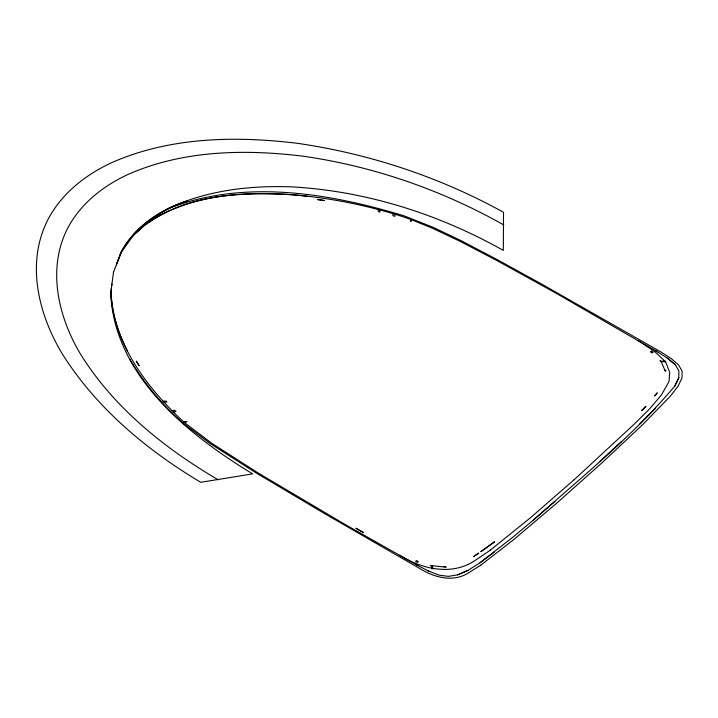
<?xml version="1.0" encoding="UTF-8"?>
<svg xmlns="http://www.w3.org/2000/svg" width="718" height="718" viewBox="0 0 718 718"><rect width="100%" height="100%" fill="white"/><g stroke="black" fill="none" stroke-linecap="round" stroke-linejoin="round"><path stroke-width="1.08" d="M512.464 537.504L533.034 520.379C581.616 477.129 632.971 435.916 674.884 385.943L678.797 377.722L678.896 370.91L675.333 364.744L667.13 358.022M111.371 288.439L111.227 289.569M428.35 570.945L439.272 575.181L448.49 576.366L457.761 574.822L468.136 570.307L479.786 562.93L494.603 551.864M410.92 219.502C409.592 223.37 412.608 220.588 410.92 219.502L402.493 216.567C370.138 206.308 336.733 199.236 302.969 195.736M111.945 284.05L111.775 285.342M117.537 261.783L113.489 272.122L110.707 293.581C114.638 375.729 187.766 434.641 252.7 473.889L200.753 482.29C146.122 449.71 95.799 407.528 61.838 353.157C37.973 313.039 25.588 261.657 48.609 218.326A413.649 208.696 23 0 1 110.339 163.273C168.703 137.003 234.633 135.693 297.189 143.286C369.366 153.742 439.694 176.969 503.524 212.304L503.327 250.403C438.617 214.009 366 190.979 291.696 186.868C251.147 185.361 209.782 189.992 172.428 206.587A338.932 171.001 23 0 0 121.171 252.296L117.994 260.616M113.426 272.562L113.641 271.718M301.461 195.574L295.636 195.054L306.999 196.167M467.965 570.379L457.761 574.822M116.72 264L121.028 252.224A330.729 166.863 23 0 1 172.302 206.506L187.398 200.914C166.854 207.296 149.138 219.78 133.835 234.598L121.243 252.332L116.388 264.906M674.947 385.808L678.797 377.722M132.3 236.769L132.803 236.06M132.947 235.854L144.147 225.748C187.201 193.824 244.129 191.356 295.654 195.009M133.701 234.795L134.212 234.265M655.678 408.201L639.702 424.096M621.07 441.875L599.763 461.575M574.086 479.786L634.138 424.23L649.449 409.036L661.413 394.981L669.023 381.527L669.732 372.337L665.604 361.791L654.735 351.649L640.456 342.082L556.199 293.267L496.524 260.356L460.22 241.392L432.721 228.369L411.522 219.726M574.328 479.561L530.997 517.292L490.044 550.374M554.915 501.514L532.783 520.595M142.532 227.005L135.72 232.919M512.571 537.468L480.064 562.732M143.941 225.596C184.921 195.179 238.897 191.616 288.133 194.425M490.322 550.185L475.998 559.843C452.717 576.285 422.292 569.392 399.693 555.22M480.997 565.003L468.908 572.623C452.977 583.007 433.555 577.344 418.729 567.902L322.867 512.598L257.322 473.665L210.473 443.769L183.234 423.315C162.331 404.889 144.138 383.241 129.85 359.305M481.132 564.904L513.855 539.496L556.773 503.121L602.429 462.41L642.52 424.787L670.235 396.318L678.052 386.248L682.01 377.946L682.1 371.062L678.501 364.843L671.312 358.632L660.892 351.955L541.551 284.032L497.305 259.665L460.579 240.404L432.999 227.265L403.669 215.696C329.104 193.205 245.529 179.231 170.624 207.735M183.79 422.04L186.895 421.619L183.79 422.04C147.073 387.846 112.753 343.348 111.012 291.194M664.823 360.84L660.991 361.36L660.075 360.508L661.107 361.567L664.715 369.887L665.658 370.075C666.762 371.718 664.419 371.359 664.76 370.057M173.092 412.033L176.009 411.549L174.734 410.301L171.728 410.66M163.919 402.295L166.953 402.008L166.055 401.03L162.995 401.281M444.02 566.69L445.564 566.592L446.147 567.193L430.226 565.479L431.572 565.937L431.697 568.719M665.604 361.791L661.17 361.576L661.395 362.168M288.394 194.452L295.385 194.982M301.991 195.628L302.709 195.682M432.766 566.044L431.886 565.972L433.169 569.06M675.333 364.744L667.991 358.488L655.417 350.572M415.65 564.384L429.176 571.447M503.803 224.958C441.714 189.956 373.333 166.19 302.727 156.147C243.77 148.985 181.645 150.295 126.646 175.057A391.516 197.531 23 0 0 68.228 227.157C46.643 267.787 57.996 316.629 80.596 354.234C113.866 407.797 164.287 448.113 218.084 479.741M657.643 351.847L638.374 340.799M417.867 565.649L344.29 524.005L258.094 472.974L211.406 443.015L184.221 422.408M127.4 350.779C117.707 332.084 110.904 311.343 111.191 290.09M378.081 209.485L378.404 211.675L379.939 212.097L379.66 209.916M394.945 214.206L394.918 216.342L392.943 215.732L392.782 213.551M417.93 561.314L417.679 562.427L415.704 561.611L416.225 560.605L417.93 561.314M324.258 200.484L317.625 199.55L324.24 200.519M657.096 392.988L654.771 395.869L657.096 392.988M645.823 406.37L641.721 410.57L645.823 406.37M363.299 532.433L355.895 528.224L363.263 532.469M494.549 541.803L480.934 551.63L494.549 541.803M478.664 553.183L473.862 556.333L478.664 553.183M139.086 365.624L136.339 361.208L139.086 365.624M651.648 351.21L650.391 351.793L651.729 352.834L653.192 352.412L651.648 351.21"/></g></svg>
